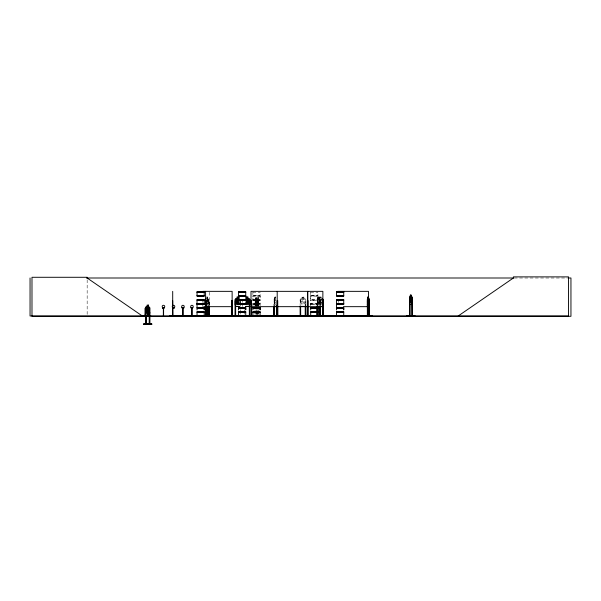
<?xml version="1.0" encoding="UTF-8"?>
<svg xmlns="http://www.w3.org/2000/svg" width="601" height="601" viewBox="0 0 601 601"><rect width="100%" height="100%" fill="white"/><g stroke="black" fill="none" stroke-linecap="round" stroke-linejoin="round"><path stroke-width="0.45" stroke-dasharray="3 2.25" d="M252.923 297.916L252.923 305.901M260.075 297.916L260.15 295.722L252.863 295.692L252.916 292.056M310.717 297.916L310.717 305.901M317.869 297.916L317.952 295.722L310.657 295.692L310.709 292.056M260.075 305.901L260.15 299.952L252.856 299.937M256.402 306.382L256.642 299.508L256.567 306.067M258.468 306.382L258.708 299.508M258.595 305.819L258.708 304.572M252.863 304.076L260.165 303.851L252.886 303.971M317.906 303.971L310.642 303.986M256.387 303.054L256.139 304.557L255.688 304.557L255.448 299.493L255.823 301.259C256.432 294.963 256.417 308.613 255.831 302.093L255.433 303.963L255.673 296.962M258.453 303.054L258.205 304.557L257.754 304.557L257.513 299.493L257.889 301.259C258.498 294.963 258.483 308.613 257.897 302.093L257.498 303.963L257.731 296.962M310.672 295.669L310.709 299.674L317.876 299.674L317.876 296.158L310.709 296.158M310.672 300.154L317.959 300.027L310.649 299.937M255.057 306.067L255.275 298.84L256.469 298.84L256.627 299.531M255.2 299.538L255.335 298.84M257.401 298.84L257.311 306.067M260.143 295.91L252.863 295.91L252.916 299.674L260.083 299.674L260.083 296.158L252.916 296.158M260.143 300.139L252.878 300.154M275.431 302.093L274.665 303.963L275.228 301.679L274.687 299.493L275.416 301.259M207.36 301.033L207.458 299.546M207.488 304.557L207.961 303.054M240.137 306.442L240.783 304.572M305.105 306.382L305.736 304.557L305.15 306.442M317.553 303.054L318.079 304.557L319.056 304.557L319.582 303.054L319.146 296.962L318.049 296.962L317.982 305.165L317.876 300.32L310.709 300.38M274.296 298.84L273.981 305.165M317.381 298.84L317.043 305.165M321.482 300.38L320.709 301.694L321.512 303.054M255.943 304.309L257.055 304.309M313.737 304.309L314.849 304.309M322.151 303.054L321.204 304.557L319.447 304.557L318.507 303.054L318.507 299.531L319.447 298.907L319.386 296.962L321.272 296.962L321.272 298.84M318.079 298.907L317.553 299.531L318.132 298.907L318.132 297.022M318.102 298.84L317.501 299.516L317.501 305.165L317.456 300.658M321.618 299.486L320.303 301.259C319.574 298.389 317.606 299.531 319.927 301.679C317.298 304.376 319.619 304.947 320.333 302.093L321.52 303.963M514.313 278L567.239 278M252.923 292.266L260.075 292.266M310.717 292.266L317.869 292.266M252.916 295.444L260.083 295.444L260.083 292.056M310.709 295.444L317.876 295.444L317.876 292.056M310.672 295.932L317.929 295.91M206.526 296.962L207.518 296.962M257.671 296.962L258.22 296.962L258.145 298.907M275.882 296.962L274.882 296.962L274.882 298.84M256.056 297.337L256.056 297.961M258.693 299.531L258.535 298.84L257.341 298.84L257.175 306.067M275.791 298.907L274.244 298.84L273.943 299.516M317.328 298.84L322.459 298.907M206.609 299.531L207.488 299.531L207.488 303.054M255.125 299.516L255.245 306.067M275.791 299.531L274.912 299.531L274.912 303.054L275.791 303.054M318.079 299.531L319.056 299.531M252.916 300.38L260.083 300.38M207.946 300.658L208.374 300.658M255.245 300.658L254.922 306.067M257.311 300.658L256.988 306.067M258.633 300.658L258.31 306.067M273.981 300.658L274.409 300.658L274.409 305.165M300.109 300.658L300.628 300.658L300.628 305.165M305.736 300.658L305.218 300.658L305.218 305.165M317.043 300.658L317.982 300.658M300.147 301.289L305.796 301.289M256.139 303.054L255.688 303.054L255.688 299.531L256.139 299.531L256.244 306.067M318.079 303.054L319.056 303.054M252.931 303.678L260.068 303.678M317.861 303.678L310.725 303.678L310.725 304.301M310.709 303.918L317.884 303.918M252.923 304.309L260.075 304.309M310.717 304.309L317.869 304.309M208.412 304.572L208.464 299.508L208.374 305.165M255.125 304.572L255.275 306.442M273.943 304.572L274.289 306.442M275.791 304.557L274.912 304.557L274.447 303.054L274.935 296.962M322.151 299.531L321.204 298.907L321.204 297.022M207.488 298.907L207.961 299.531L207.946 305.165M319.77 298.84L320.032 305.165M319.762 298.907L320.108 299.531M208.434 299.531L208.074 298.84L206.609 298.907L206.609 297.022M208.066 298.907L208.374 299.531M258.205 298.907L258.438 306.067M207.48 303.866L207.165 301.694M258.475 298.84L258.633 306.067M256.409 298.84L256.567 299.531M316.997 304.572L317.32 306.442M257.348 305.819L257.251 304.572L257.341 306.442M338.34 300.658L338.34 302.506M320.318 305.165L320.318 300.658L319.867 300.658L319.867 305.165M320.145 299.508L320.153 305.165M319.093 296.962L319.056 304.557M317.328 300.658L317.328 305.165M317.208 300.658L317.208 305.165M305.736 305.165L305.796 299.508L305.135 298.84L300.748 298.84L300.147 299.516L300.109 305.165M302.093 297.022L302.093 298.907L301.146 299.531L301.146 303.054L302.093 304.557L303.851 304.557L304.79 303.054L304.79 299.531L303.851 298.907L303.911 296.962L302.033 296.962L302.033 298.84M300.207 299.538L300.207 304.557M274.236 300.658L274.236 305.165M274.154 300.658L274.154 305.165M258.633 309.673L258.633 312.37M258.498 311.468L258.438 314.173M258.31 311.468L258.31 314.173M257.311 311.468L257.311 314.173M257.175 311.468L257.175 314.173M257.123 300.658L257.123 306.067M257.123 309.673L257.123 312.37M257.123 313.271L257.123 315.976M256.988 311.468L256.988 314.173M256.567 309.673L256.567 312.37M256.432 306.067L256.154 296.962L255.605 296.962L255.628 298.907M256.432 311.468L256.432 314.173M256.372 300.658L256.372 306.067M256.372 311.468L256.372 314.173M256.244 311.468L256.244 314.173M256.094 296.962L256.079 298.907M255.245 311.468L255.245 314.173M255.057 309.673L255.057 315.976M254.922 311.468L254.922 314.173M244.705 309.673L244.705 314.173M244.186 311.468L244.186 314.173M242.458 299.463L242.458 303.062M242.458 303.963L242.458 306.668M240.783 301.191L240.783 302.881M240.716 301.206L240.716 302.881M240.716 309.673L240.716 314.173M240.197 311.468L240.197 314.173M239.776 301.289L239.776 303.054M209.524 305.27L209.524 300.658L209.238 305.27M209.343 292.251L209.343 305.27M208.201 300.658L208.201 305.165M208.119 300.658L208.119 305.165M207.465 296.962L207.435 298.907M202.822 299.463L202.822 303.062M202.822 303.963L202.822 306.668M87.16 279.856L87.16 315.052M207.33 297.337L206.767 297.337L206.767 297.961L207.33 297.961L207.33 297.337M258.122 297.337L257.829 297.961L258.122 297.337M275.634 297.337L275.07 297.337L275.07 297.961L275.634 297.961L275.634 297.337M303.535 297.337L302.408 297.337L302.408 297.961L303.535 297.961L303.535 297.337M318.883 297.337L318.252 297.337L318.252 297.961L318.883 297.961L318.883 297.337M320.889 297.337L319.762 297.337L319.762 297.961L320.889 297.961L320.889 297.337M258.205 299.531L257.754 299.531L257.754 303.054L258.205 303.054L258.205 299.531M303.851 299.531L302.093 299.531L302.093 303.054L303.851 303.054L303.851 299.531M321.204 299.531L319.447 299.531L319.447 303.054L321.204 303.054L321.204 299.531"/><path stroke-width="0.9" d="M204.205 308.2L204.205 309.958L204.212 308.2L197.045 308.2L197.053 309.958M245.726 308.2L245.726 309.958L245.734 308.2L238.574 308.2L238.582 309.958M260.075 308.2L260.075 309.958L260.083 308.2L252.916 308.2L252.923 309.958M343.719 308.2L343.719 309.958L343.727 308.2L336.56 308.2L336.568 309.958M175.672 315.683L169.925 315.683L175.672 315.893M205.489 315.893L205.542 315.42M368.961 306.442L369.232 299.508L369.209 315.976M197 303.896L197.045 300.38L204.212 300.38L204.212 303.775L196.978 303.873L204.22 303.918M343.734 303.918L336.492 303.851L343.734 303.783L343.727 300.38L336.56 300.38L336.56 303.775M364.627 315.961L372.147 315.961M411.895 304.467L412.294 297.593L411.963 296.932L409.709 296.932L409.454 315.976M411.918 304.527L412.294 302.656M147.846 315.916L147.854 308.373L148.207 309.042M300.688 315.578L310.108 315.66L304.97 315.938M271.389 315.961L279.555 315.961M406.862 315.961L415.013 315.938M149.724 312.693L149.281 314.518L148.424 314.518M149.814 312.708L149.311 314.578L148.424 314.578L148.424 305.098L147.08 305.098L147.185 308.441M367.369 315.976L367.324 299.516L367.519 298.84L369.014 298.84M367.384 299.516L367.579 298.84M147.621 323.819L143.429 324.082L152 324.112L147.801 323.819M245.689 306.442L249.227 306.442L249.873 304.572L249.873 299.508L249.212 298.84L246.17 298.907L246.17 297.022M276.866 315.938L276.791 306.067M317.238 315.923L317.208 306.067M205.88 298.84L205.58 299.516L205.94 298.84M409.469 297.6L409.769 296.932M148.424 312.693L149.101 311.19L149.101 307.667L148.424 307.043M145.607 308.373L145.54 315.976L145.6 315.42M145.322 309.072L145.622 308.441M367.962 298.907L367.654 303.054L367.962 304.557L368.533 304.557L368.458 291.35L337.822 291.35M238.882 299.591L237.928 301.259C237.207 298.389 235.231 299.531 237.56 301.679C234.923 304.376 237.252 304.947 237.958 302.093L238.958 303.866M245.456 303.738L246.65 301.679L245.501 299.719M146.208 306.983L145.735 307.652L145.735 312.708M145.825 307.674L146.223 307.043M238.574 315.818L238.574 312.43L245.734 312.43L245.734 315.818L238.552 315.968M252.916 315.818L252.916 312.43L260.083 312.43L260.083 315.818L252.901 315.968M145.818 309.064L146.313 308.441L146.276 306.495M235.186 299.538L235.757 298.907M458.217 315.976L513.389 278L513.389 276.888L568.554 276.888L568.554 315.976L30.05 315.976L30.05 278M245.478 299.531L246.042 299.546L247.026 301.259C247.74 298.547 249.986 299.118 247.432 301.694L248.589 303.963L247.056 302.093L245.982 303.948L238.567 303.963M86.454 278L513.675 278M568.133 278L570.95 278L570.95 316.299L31.988 316.299L31.988 277.286L87.16 277.286L87.16 278L142.324 315.976M202.822 291.35L232.121 291.35L232.174 315.976M197.045 291.898L204.212 291.898M238.574 291.898L245.734 291.898M336.56 291.898L343.727 291.898M197.038 291.913L204.22 291.913M238.567 291.913L245.741 291.913M336.552 291.913L343.734 291.913M238.567 292.041L245.741 292.048L245.726 295.444L238.574 295.444L238.574 292.056M197.053 292.266L204.205 292.266M238.582 292.266L245.726 292.266M336.568 292.266L343.719 292.266M410.355 295.046L411.354 295.046L411.738 297.615L411.264 302.641L410.385 302.641L409.912 301.139L410.355 295.046L410.438 296.992M197 295.692L204.265 295.692M238.522 295.692L245.786 295.692M336.515 295.692L343.78 295.692M197 295.91L204.265 295.91M238.522 295.91L245.786 295.91M336.515 295.91L343.78 295.91M197.045 296.158L204.212 296.158M238.574 296.158L245.734 296.158M336.56 296.158L343.727 296.158M368.06 297.337L368.06 297.961M197.045 299.674L204.212 299.674M238.574 299.674L245.734 299.674M336.56 299.674L343.727 299.674M197 299.922L204.265 299.922M238.522 299.922L245.786 299.922M336.515 299.922L343.78 299.922M197 300.139L204.265 300.139M238.522 300.139L245.786 300.139M336.515 300.139L343.78 300.139M238.574 300.38L245.734 300.38M172.697 300.658L172.9 315.976M249.813 300.658L249.295 300.658L249.355 315.976M251 300.658L251.549 300.658L251.601 315.976M323.09 300.658L322.557 300.658L322.512 315.976M367.369 300.658L367.564 315.976M409.454 300.658L409.882 300.658M409.416 302.656L409.762 304.527L411.97 304.527M197.06 303.678L204.197 303.678M238.589 303.678L245.719 303.678M336.575 303.678L343.712 303.678M245.741 303.783L238.499 303.851L245.741 303.918M197.038 303.963L204.22 303.963M336.552 303.963L343.734 303.963M204.22 304.091L197.038 304.083L197.053 307.494L204.212 307.494M238.567 304.091L245.741 304.083M343.734 304.083L336.552 304.091L336.568 307.494L343.727 307.494M197.053 304.309L204.205 304.309M238.582 304.309L245.726 304.309M336.568 304.309L343.719 304.309M205.58 304.572L205.873 306.442L208.141 306.442L205.895 306.382M238.83 304.557L237.072 304.557L236.133 303.054L236.133 299.531L237.072 298.907L237.012 296.962L238.897 296.962L238.897 298.84M246.17 304.557L247.928 304.557L248.867 303.054L248.867 299.531L247.928 298.907L247.988 296.962L246.109 296.962L246.109 298.84M367.324 304.572L367.572 306.442L369.022 306.442L367.527 306.382M235.757 306.382L239.221 306.382M245.719 306.382L249.182 306.382M274.251 306.382L276.475 306.382L274.229 306.442M300.77 306.382L305.105 306.382M146.223 306.495L147.268 306.495L147.237 308.441L147.733 309.064L147.237 314.09L146.313 314.09L145.818 312.588M239.251 306.442L235.712 306.442L235.126 304.572L235.126 299.516L235.727 298.84L238.83 298.907L238.83 297.022M300.725 306.442L305.15 306.442M203.754 306.668L232.121 306.668M251 306.668L322.872 306.668M343.396 306.668L368.458 306.668M147.08 306.983L149.341 306.983L149.814 307.644L149.777 324.112M238.574 307.494L245.734 307.494M252.916 307.494L260.083 307.494M310.709 307.494L317.876 307.494M147.17 307.667L148.424 307.667M197 307.735L204.265 307.735M238.522 307.735L245.786 307.735M252.871 307.735L260.135 307.735M310.664 307.735L317.929 307.735M336.515 307.735L343.78 307.735M172.57 307.922L174.485 307.922M181.983 307.922L183.898 307.922M190.998 307.922L192.913 307.84L190.998 307.84M197 307.952L204.265 307.952M238.522 307.952L245.786 307.952M252.871 307.952L260.135 307.952M310.664 307.952L317.929 307.952M336.515 307.952L343.78 307.952M317.876 308.2L310.709 308.2L310.717 309.958M145.555 308.373L146.276 308.373M147.215 308.373L148.252 308.418L148.244 315.976M145.562 308.441L147.899 308.441M149.799 308.794L149.288 308.794L149.243 324.112M197.045 311.716L204.212 311.716M238.574 311.716L245.734 311.716M252.916 311.716L260.083 311.716M310.709 311.716L317.876 311.716M336.56 311.716L343.727 311.716M197 311.964L204.265 311.964M238.522 311.964L245.786 311.964M252.871 311.964L260.135 311.964M310.664 311.964L317.929 311.964M336.515 311.964L343.78 311.964M197 312.182L204.265 312.182M238.522 312.182L245.786 312.182M252.871 312.182L260.135 312.182M310.664 312.182L317.929 312.182M336.515 312.182L343.78 312.182M317.876 312.43L310.709 312.43L310.694 315.968M145.239 314.105L145.592 315.976M148.259 314.105L147.869 315.976L147.951 315.42M145.111 315.42L145.645 315.42M147.763 315.42L148.297 315.42M205.347 315.42L206.196 315.42L206.196 315.976M208.427 315.42L207.901 315.42L207.916 315.976L207.946 306.067M209.193 315.42L209.561 315.976M231.618 315.42L232.271 315.42M235.036 315.42L235.675 315.42M251.601 315.42L250.948 315.42L250.948 315.976M273.928 315.42L274.462 315.42M276.483 315.42L277.775 315.42M300.688 315.42L300.049 315.42L300.072 315.976M305.796 315.42L305.158 315.42L305.113 315.976M307.254 315.42L308.028 315.42M316.997 315.42L318.042 315.42M320.371 315.42L319.815 315.42L319.837 315.976L319.867 306.067M322.504 315.42L323.143 315.42L323.143 315.976M367.331 315.42L368.518 315.42M368.999 315.42L369.442 315.42M409.401 315.42L409.927 315.42L409.89 315.976L409.882 303.362M411.955 315.42L412.481 315.42M336.703 315.495L171.713 315.495L171.713 315.976M343.111 315.495L369.352 315.495M147.951 315.578L142.753 315.976M148.199 315.66L150.648 315.976M230.799 315.976L233.639 315.976M235.675 315.578L239.243 315.578M245.659 315.578L249.235 315.578M252.45 315.66L249.543 315.976M259.474 315.66L261.33 315.976M271.524 315.683L280.457 315.976M325.637 315.961L314.699 315.976M406.997 315.683L414.863 315.976M317.884 315.818L310.709 315.818L325.629 315.938M343.734 315.825L336.515 315.856L336.568 312.43L343.727 312.43L343.727 315.818L336.545 315.968M142.602 315.938L150.813 315.961M212.108 315.938L197.03 315.833L204.22 315.818L204.205 312.43L197.045 312.43L197.03 315.961M238.567 315.825L245.741 315.825M261.405 315.938L249.272 315.961L249.235 315.42L249.873 315.42L249.873 315.976M145.57 323.556L146.186 323.556M149.236 323.556L149.844 323.556L149.844 324.112M308.17 315.938L308.245 315.495M230.874 315.938L233.917 315.961M249.182 298.907L249.813 299.531L249.753 315.976M322.482 298.84L323.15 299.508L323.15 304.572M411.91 296.932L412.143 315.976M368.954 298.84L369.209 299.531M368.946 298.907L369.149 299.531M322.835 315.946L322.872 291.35L251 291.35L251.023 315.976M318.049 315.946L317.982 306.067L317.876 315.976M145.157 315.42L145.157 315.976M412.466 315.976L412.436 300.658L412.001 300.658L411.993 315.976M412.294 315.42L412.294 315.976M409.709 300.658L409.739 315.976M409.627 304.264L409.627 315.976M372.042 315.976L364.732 315.976M369.352 315.976L369.397 300.658L369.022 315.976M369.134 315.42L369.164 315.976M368.593 298.907L368.616 296.962L367.94 296.962L367.94 298.84M368.458 306.194L368.541 315.976M368.398 315.42L368.398 315.976M368.3 315.495L368.3 315.976M368 296.962L368.022 298.907M367.729 306.067L367.752 315.976M367.639 315.42L367.609 315.976M362.35 315.495L362.35 315.976M361.787 315.495L361.787 315.976M361.291 315.495L361.291 315.976M323.496 315.495L323.496 315.976M323.09 299.531L323.03 315.976M322.782 300.658L322.76 315.976M322.617 315.42L322.662 315.976M320.318 306.067L320.341 315.976M320.153 306.067L320.115 315.976M320.032 306.067L320.002 315.976M317.501 306.067L317.531 315.976M317.366 315.42L317.366 315.976M317.328 306.067L317.29 315.976M317.043 306.067L317.027 315.976M308.959 315.495L308.959 315.976M308.012 315.976L307.982 300.658L307.314 300.658L307.254 315.976M307.892 315.42L307.907 315.976M307.832 291.35L307.84 315.976M307.697 315.42L307.697 315.976M307.554 291.35L307.524 315.976M307.374 315.42L307.374 315.976M305.736 306.067L305.811 315.976M305.676 315.42L305.676 315.976M305.218 306.067L305.218 315.976M300.628 306.067L300.688 315.976M300.568 315.42L300.568 315.976M300.109 306.067L300.169 315.976M277.775 315.976L277.715 300.658L277.084 300.658L277.121 315.976M277.632 306.194L277.654 315.976M277.527 306.194L277.527 315.976M277.196 291.35L277.256 315.976M276.963 306.067L276.971 315.976M276.7 306.067L276.73 315.976M276.528 306.067L276.52 315.976M274.432 315.42L274.417 315.976M274.409 306.067L274.341 315.976L274.236 306.067M274.154 306.067L274.154 315.976M273.981 306.067L273.981 315.976M251.443 300.658L251.496 315.976M251.361 315.42L251.361 315.976M251.18 315.42L251.165 315.976M235.675 315.976L235.615 300.658L235.096 300.658L235.036 315.976M235.554 315.42L235.554 315.976M235.156 315.42L235.156 315.976M232.362 315.495L232.362 315.976M232.219 315.976L232.219 300.658L231.67 300.658L231.618 315.976M232.039 315.42L232.054 315.976M231.851 315.42L231.851 315.976M231.768 300.658L231.716 315.976M212.048 315.976L202.965 315.976M209.524 306.194L209.524 315.976M209.343 306.194L209.403 315.976M209.238 306.194L209.223 315.976M208.374 306.067L208.397 315.976M208.201 306.067L208.201 315.976M208.119 306.067L208.089 315.976M206.09 315.976L206.143 300.658L205.392 300.658L205.392 315.976M206.038 300.658L205.978 315.976M205.827 300.658L205.835 315.976M205.692 300.658L205.685 315.976L205.587 291.35M204.873 315.495L204.873 315.976M192.072 308.08L192.072 315.976M191.832 308.08L191.832 315.976M183.898 307.84L181.975 307.84M183.057 308.08L183.057 315.976M182.817 308.08L182.817 315.976M174.485 307.84L172.562 307.84M172.705 291.35L172.697 315.976M172.269 315.495L172.269 315.976M163.592 308.08L163.592 315.976M163.352 308.08L163.352 315.976M151.775 324.112L143.647 324.112M149.657 308.794L149.702 324.112M149.491 323.556L149.574 324.112M149.424 308.794L149.386 324.112M148.47 305.098L148.47 306.983M147.981 308.418L148.064 315.976M147.808 314.3L147.778 315.976M146.133 316.006L146.178 324.112M145.998 316.006L146.043 324.112M145.825 323.556L145.848 324.112M145.765 316.006L145.765 324.112M145.622 324.112L145.6 308.2L145.157 308.2L145.126 315.976M145.329 308.2L145.329 315.976M145.299 315.42L145.299 315.976M368.871 303.858L368.33 302.093C367.617 308.621 367.564 294.963 368.323 301.259C369.36 296.616 368.045 302.829 368.871 303.858M411.723 301.942L410.904 300.184L410.085 302.01L410.701 299.764L410.16 297.585L411.264 297.615L411.264 301.139L410.385 301.139L410.37 297.593L410.889 299.343L411.693 297.615L411.092 299.779L411.723 301.942M204.22 292.056L197.038 292.056L197.053 295.444L204.212 295.444L204.212 292.056M343.734 292.056L336.552 292.048L336.568 295.444L343.727 295.444L343.727 292.056M411.107 295.422L410.543 295.422L410.543 296.045L411.107 296.045L411.107 295.422M238.522 297.337L237.387 297.337L237.387 297.961L238.522 297.961L238.522 297.337M247.612 297.337L246.485 297.337L246.485 297.961L247.612 297.961L247.612 297.337M238.83 299.531L237.072 299.531L237.072 303.054L238.83 303.054L238.83 299.531M247.928 299.531L246.17 299.531L246.17 303.054L247.928 303.054L247.928 299.531M368.533 299.531L367.962 299.531L367.962 303.054L368.533 303.054L368.533 299.531M148.199 305.473L147.395 305.473L147.395 306.097L148.199 306.097L148.199 305.473M322.459 306.382L317.343 306.382L322.504 306.442M147.072 306.871L146.479 306.871L146.479 307.494L147.072 307.494L147.072 306.871M164.434 307.84L162.518 308.08L164.434 307.84M147.237 309.064L146.313 309.064L146.313 312.588L147.237 312.588L147.237 309.064M145.427 315.976L145.427 315.42L145.457 315.976M367.94 315.976L367.94 306.194L367.88 315.976M191.313 307.667A1.277 1.277 0 0 0 193.229 306.563A1.277 1.277 0 0 0 191.313 305.458A1.277 1.277 0 0 0 191.313 307.667M182.298 307.667A1.277 1.277 0 0 0 184.214 306.563A1.277 1.277 0 0 0 182.298 305.458A1.277 1.277 0 0 0 182.298 307.667M172.885 307.667A1.277 1.277 0 0 0 174.801 306.563A1.277 1.277 0 0 0 172.885 305.458A1.277 1.277 0 0 0 172.885 307.667M162.833 307.667A1.277 1.277 0 0 0 164.749 306.563A1.277 1.277 0 0 0 162.833 305.458A1.277 1.277 0 0 0 162.833 307.667"/></g></svg>
